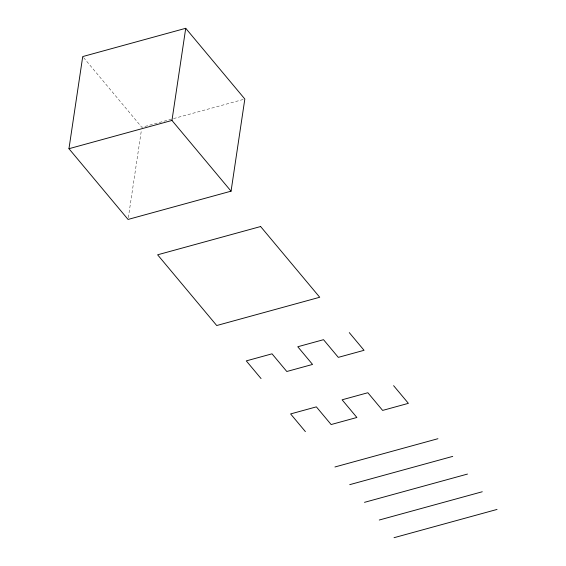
<?xml version="1.0" encoding="UTF-8"?>
<svg xmlns="http://www.w3.org/2000/svg" width="566" height="566" viewBox="0 0 566 566"><rect width="100%" height="100%" fill="white"/><g stroke="black" fill="none" stroke-linecap="round" stroke-linejoin="round"><path stroke-width="0.42" stroke-dasharray="2.83 2.12" d="M128.326 217.698L141.443 129.897M243.132 99.496L141.833 127.293L82.728 56.565"/><path stroke-width="0.85" d="M68.96 148.709L82.728 56.565L185.726 28.3L244.83 99.022L231.062 191.174L128.065 219.438L68.96 148.709L171.958 120.445L231.062 191.174M171.958 120.445L185.726 28.3M334.938 466.978L437.935 438.707M349.717 484.659L452.715 456.387M364.49 502.339L467.488 474.067M379.27 520.02L482.267 491.755M394.042 537.7L497.04 509.435M349.279 332.617L364.051 350.304L338.305 357.365L323.526 339.685L297.78 346.753L312.552 364.433L286.806 371.501L272.027 353.821L246.281 360.889L261.053 378.569M393.603 385.665L408.383 403.346L382.63 410.414L367.858 392.733L342.105 399.801L356.884 417.482L331.131 424.542L316.359 406.862L290.606 413.93L305.385 431.61M260.615 226.534L157.617 254.799L216.721 325.528L319.719 297.256L260.615 226.534"/></g></svg>
